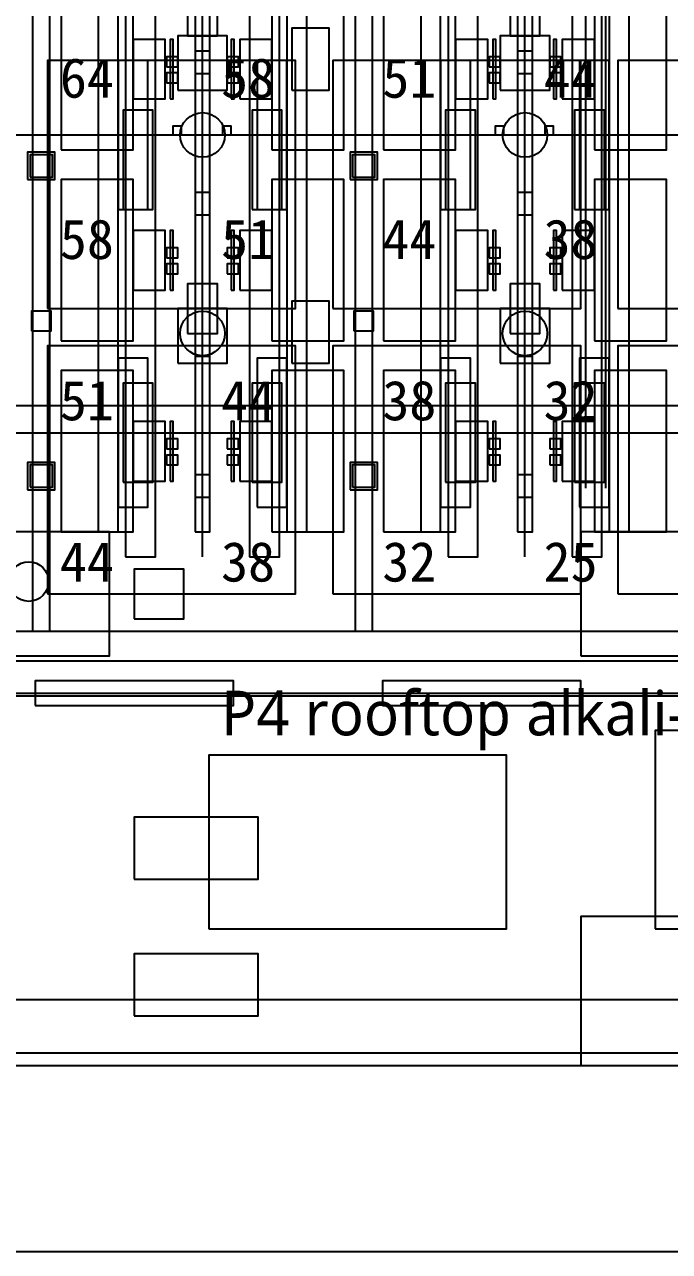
# Model space of a CAD drawing. Header units: metres. Extents: x -1640 to 1560, y -268 to 2338.
# Drawn here: x 74.58 to 100.58, y 862 to 911.45 of the extents above; entities that cross this region are included whole.
import ezdxf

# ---------------------------------------------------------------- set-up
doc = ezdxf.new("R2010")
doc.units = ezdxf.units.M
for name, color, linetype in [('1F_CDS', 5, 'Continuous'), ('1F_CHL', 4, 'Continuous'), ('1F_EHS_GAS_DETECTOR', 6, 'Continuous'), ('1F_EHS_SAFETY_SHOWER_EYEWASH_CONCEPT', 3, 'Continuous'), ('1F_PUMP', 2, 'Continuous'), ('1F_SCR', 3, 'Continuous'), ('1F_STRUCT_COLUMN', 8, 'Continuous'), ('1F_ZONE', 3, 'Continuous'), ('2F_CSF_LATERAL_RACK_CONCEPT', 9, 'Continuous'), ('2F_EHS_GAS_DETECTOR', 6, 'Continuous'), ('2F_RFG', 5, 'Continuous'), ('2F_STRUCT_COLUMN', 8, 'Continuous'), ('2F_VMB', 6, 'Continuous'), ('2F_ZONE', 3, 'Continuous'), ('3F_CLEANROOM_OVERHEAD_PIPE_DUCT_CONCEPT', 9, 'Continuous'), ('3F_CVD', 3, 'Continuous'), ('3F_EHS_EGRESS_DIST_M', 2, 'Continuous'), ('3F_FOUP', 5, 'Continuous'), ('3F_OHT', 9, 'Continuous'), ('3F_OHTV', 1, 'Continuous'), ('3F_STRUCT_COLUMN', 8, 'Continuous'), ('3F_TBAR', 6, 'Continuous'), ('3F_ZONE', 3, 'Continuous'), ('4F_DCC', 3, 'Continuous'), ('4F_FFU', 1, 'Continuous'), ('4F_MAU', 2, 'Continuous'), ('4F_STRUCT_PLENUM_TRUSS_CONCEPT', 9, 'Continuous'), ('4F_ZONE', 3, 'Continuous'), ('5F_CDS', 5, 'Continuous'), ('5F_CHL', 4, 'Continuous'), ('5F_EHS_GAS_DETECTOR', 6, 'Continuous'), ('5F_EHS_SAFETY_SHOWER_EYEWASH_CONCEPT', 3, 'Continuous'), ('5F_PUMP', 2, 'Continuous'), ('5F_SCR', 3, 'Continuous'), ('5F_STRUCT_COLUMN', 8, 'Continuous'), ('5F_ZONE', 3, 'Continuous'), ('6F_CSF_LATERAL_RACK_CONCEPT', 9, 'Continuous'), ('6F_EHS_GAS_DETECTOR', 6, 'Continuous'), ('6F_RFG', 5, 'Continuous'), ('6F_STRUCT_COLUMN', 8, 'Continuous'), ('6F_VMB', 6, 'Continuous'), ('6F_ZONE', 3, 'Continuous'), ('7F_CLEANROOM_OVERHEAD_PIPE_DUCT_CONCEPT', 9, 'Continuous'), ('7F_CVD', 3, 'Continuous'), ('7F_EHS_EGRESS_DIST_M', 2, 'Continuous'), ('7F_FOUP', 5, 'Continuous'), ('7F_OHT', 9, 'Continuous'), ('7F_OHTV', 1, 'Continuous'), ('7F_STRUCT_COLUMN', 8, 'Continuous'), ('7F_TBAR', 6, 'Continuous'), ('7F_ZONE', 3, 'Continuous'), ('8F_DCC', 3, 'Continuous'), ('8F_FFU', 1, 'Continuous'), ('8F_MAU', 2, 'Continuous'), ('8F_STRUCT_PLENUM_TRUSS_CONCEPT', 9, 'Continuous'), ('8F_ZONE', 3, 'Continuous'), ('EHS_GAS_SUPPLY', 3, 'Continuous'), ('EHS_PROCESS_EXHAUST', 1, 'Continuous'), ('EHS_TREATED_EXHAUST', 30, 'Continuous'), ('OUTLINE', 7, 'Continuous'), ('RF_RSC', 4, 'Continuous'), ('RF_STACK', 2, 'Continuous'), ('UTIL_CHEM_CONCEPT', 6, 'Continuous'), ('UTIL_CHW.R_CONCEPT', 2, 'Continuous'), ('UTIL_CHW.S_CONCEPT', 1, 'Continuous'), ('UTIL_EXH.ACID_CONCEPT', 4, 'Continuous'), ('UTIL_EXH.ALK_CONCEPT', 5, 'Continuous'), ('UTIL_GAS.SPEC_CONCEPT', 3, 'Continuous'), ('UTIL_PCW.R_CONCEPT', 1, 'Continuous'), ('UTIL_PCW.S_CONCEPT', 6, 'Continuous'), ('UTIL_PLANT', 2, 'Continuous'), ('UTIL_TEXT', 7, 'Continuous'), ('UTIL_UPW.R_CONCEPT', 2, 'Continuous'), ('UTIL_UPW.S_CONCEPT', 1, 'Continuous')]:
    doc.layers.add(name, color=color, linetype=linetype)
doc.styles.add('KO', font='malgun.ttf')

msp = doc.modelspace()

# ---------------------------------------------------------------- linework, layer by layer
at = {"layer": '1F_CDS'}
for points in [[(79, 877), (84, 877), (84, 879.5), (79, 879.5)], [(79, 871.5), (84, 871.5), (84, 874), (79, 874)]]:
    msp.add_lwpolyline(points, close=True, dxfattribs=at)
at = {"layer": '1F_CHL'}
for points in [[(85.35, 908.8), (86.85, 908.8), (86.85, 911.3), (85.35, 911.3)], [(85.35, 897.8), (86.85, 897.8), (86.85, 900.3), (85.35, 900.3)]]:
    msp.add_lwpolyline(points, close=True, dxfattribs=at)
at = {"layer": '1F_EHS_GAS_DETECTOR'}
for centre in [(81.75, 899), (94.75, 899)]:
    msp.add_circle(centre, 0.9, dxfattribs=at)
at = {"layer": '1F_EHS_SAFETY_SHOWER_EYEWASH_CONCEPT'}
msp.add_circle((74.75, 889), 0.8, dxfattribs=at)
at = {"layer": '1F_PUMP'}
for points in [[(78.55, 904), (79.75, 904), (79.75, 908), (78.55, 908)], [(83.75, 904), (84.95, 904), (84.95, 908), (83.75, 908)], [(91.55, 904), (92.75, 904), (92.75, 908), (91.55, 908)], [(96.75, 904), (97.95, 904), (97.95, 908), (96.75, 908)], [(78.55, 893), (79.75, 893), (79.75, 897), (78.55, 897)], [(83.75, 893), (84.95, 893), (84.95, 897), (83.75, 897)], [(91.55, 893), (92.75, 893), (92.75, 897), (91.55, 897)], [(96.75, 893), (97.95, 893), (97.95, 897), (96.75, 897)]]:
    msp.add_lwpolyline(points, close=True, dxfattribs=at)
at = {"layer": '1F_SCR'}
for points in [[(80.75, 908.8), (82.75, 908.8), (82.75, 911), (80.75, 911)], [(93.75, 908.8), (95.75, 908.8), (95.75, 911), (93.75, 911)], [(80.75, 897.8), (82.75, 897.8), (82.75, 900), (80.75, 900)], [(93.75, 897.8), (95.75, 897.8), (95.75, 900), (93.75, 900)]]:
    msp.add_lwpolyline(points, close=True, dxfattribs=at)
at = {"layer": '1F_STRUCT_COLUMN'}
for points in [[(74.7, 905.2), (75.8, 905.2), (75.8, 906.3), (74.7, 906.3)], [(87.7, 905.2), (88.8, 905.2), (88.8, 906.3), (87.7, 906.3)], [(74.7, 892.7), (75.8, 892.7), (75.8, 893.8), (74.7, 893.8)], [(87.7, 892.7), (88.8, 892.7), (88.8, 893.8), (87.7, 893.8)]]:
    msp.add_lwpolyline(points, close=True, dxfattribs=at)
at = {"layer": '1F_ZONE'}
msp.add_lwpolyline([(16.5, 887), (290, 887), (290, 1045), (16.5, 1045)], close=True, dxfattribs=at)
at = {"layer": '2F_CSF_LATERAL_RACK_CONCEPT'}
for points in [[(77.55, 891), (78.35, 891), (78.35, 1041), (77.55, 1041)], [(85.15, 891), (85.95, 891), (85.95, 1041), (85.15, 1041)], [(90.55, 891), (91.35, 891), (91.35, 1041), (90.55, 1041)], [(98.15, 891), (98.95, 891), (98.95, 1041), (98.15, 1041)]]:
    msp.add_lwpolyline(points, close=True, dxfattribs=at)
at = {"layer": '2F_EHS_GAS_DETECTOR'}
for centre in [(81.75, 907), (94.75, 907)]:
    msp.add_circle(centre, 0.9, dxfattribs=at)
at = {"layer": '2F_RFG'}
for points in [[(78.35, 904), (79.55, 904), (79.55, 910), (78.35, 910)], [(83.95, 904), (85.15, 904), (85.15, 910), (83.95, 910)], [(91.35, 904), (92.55, 904), (92.55, 910), (91.35, 910)], [(96.95, 904), (98.15, 904), (98.15, 910), (96.95, 910)], [(78.35, 892), (79.55, 892), (79.55, 898), (78.35, 898)], [(83.95, 892), (85.15, 892), (85.15, 898), (83.95, 898)], [(91.35, 892), (92.55, 892), (92.55, 898), (91.35, 898)], [(96.95, 892), (98.15, 892), (98.15, 898), (96.95, 898)]]:
    msp.add_lwpolyline(points, close=True, dxfattribs=at)
at = {"layer": '2F_STRUCT_COLUMN'}
for points in [[(74.8, 905.3), (75.7, 905.3), (75.7, 906.2), (74.8, 906.2)], [(87.8, 905.3), (88.7, 905.3), (88.7, 906.2), (87.8, 906.2)], [(74.8, 892.8), (75.7, 892.8), (75.7, 893.7), (74.8, 893.7)], [(87.8, 892.8), (88.7, 892.8), (88.7, 893.7), (87.8, 893.7)]]:
    msp.add_lwpolyline(points, close=True, dxfattribs=at)
at = {"layer": '2F_VMB'}
for points in [[(81.15, 911), (82.35, 911), (82.35, 913), (81.15, 913)], [(94.15, 911), (95.35, 911), (95.35, 913), (94.15, 913)], [(81.15, 899), (82.35, 899), (82.35, 901), (81.15, 901)], [(94.15, 899), (95.35, 899), (95.35, 901), (94.15, 901)]]:
    msp.add_lwpolyline(points, close=True, dxfattribs=at)
at = {"layer": '2F_ZONE'}
msp.add_lwpolyline([(16.5, 887), (290, 887), (290, 1045), (16.5, 1045)], close=True, dxfattribs=at)
at = {"layer": '3F_CLEANROOM_OVERHEAD_PIPE_DUCT_CONCEPT'}
for points in [[(78.65, 890), (79.85, 890), (79.85, 1042), (78.65, 1042)], [(83.65, 890), (84.85, 890), (84.85, 1042), (83.65, 1042)], [(91.65, 890), (92.85, 890), (92.85, 1042), (91.65, 1042)], [(96.65, 890), (97.85, 890), (97.85, 1042), (96.65, 1042)]]:
    msp.add_lwpolyline(points, close=True, dxfattribs=at)
at = {"layer": '3F_CVD'}
for points in [[(76.05, 906.4), (78.95, 906.4), (78.95, 912.9), (76.05, 912.9)], [(84.55, 906.4), (87.45, 906.4), (87.45, 912.9), (84.55, 912.9)], [(89.05, 906.4), (91.95, 906.4), (91.95, 912.9), (89.05, 912.9)], [(97.55, 906.4), (100.45, 906.4), (100.45, 912.9), (97.55, 912.9)], [(78.95, 908.45), (80.25, 908.45), (80.25, 910.85), (78.95, 910.85)], [(83.25, 908.45), (84.55, 908.45), (84.55, 910.85), (83.25, 910.85)], [(91.95, 908.45), (93.25, 908.45), (93.25, 910.85), (91.95, 910.85)], [(96.25, 908.45), (97.55, 908.45), (97.55, 910.85), (96.25, 910.85)], [(76.05, 898.7), (78.95, 898.7), (78.95, 905.2), (76.05, 905.2)], [(84.55, 898.7), (87.45, 898.7), (87.45, 905.2), (84.55, 905.2)], [(89.05, 898.7), (91.95, 898.7), (91.95, 905.2), (89.05, 905.2)], [(97.55, 898.7), (100.45, 898.7), (100.45, 905.2), (97.55, 905.2)], [(78.95, 900.75), (80.25, 900.75), (80.25, 903.15), (78.95, 903.15)], [(83.25, 900.75), (84.55, 900.75), (84.55, 903.15), (83.25, 903.15)], [(91.95, 900.75), (93.25, 900.75), (93.25, 903.15), (91.95, 903.15)], [(96.25, 900.75), (97.55, 900.75), (97.55, 903.15), (96.25, 903.15)], [(76.05, 891), (78.95, 891), (78.95, 897.5), (76.05, 897.5)], [(84.55, 891), (87.45, 891), (87.45, 897.5), (84.55, 897.5)], [(89.05, 891), (91.95, 891), (91.95, 897.5), (89.05, 897.5)], [(97.55, 891), (100.45, 891), (100.45, 897.5), (97.55, 897.5)], [(78.95, 893.05), (80.25, 893.05), (80.25, 895.45), (78.95, 895.45)], [(83.25, 893.05), (84.55, 893.05), (84.55, 895.45), (83.25, 895.45)], [(91.95, 893.05), (93.25, 893.05), (93.25, 895.45), (91.95, 895.45)], [(96.25, 893.05), (97.55, 893.05), (97.55, 895.45), (96.25, 895.45)]]:
    msp.add_lwpolyline(points, close=True, dxfattribs=at)
at = {"layer": '3F_FOUP'}
for points in [[(80.3, 909.75), (80.75, 909.75), (80.75, 910.15), (80.3, 910.15)], [(82.75, 909.75), (83.2, 909.75), (83.2, 910.15), (82.75, 910.15)], [(93.3, 909.75), (93.75, 909.75), (93.75, 910.15), (93.3, 910.15)], [(95.75, 909.75), (96.2, 909.75), (96.2, 910.15), (95.75, 910.15)], [(80.3, 909.1), (80.75, 909.1), (80.75, 909.5), (80.3, 909.5)], [(82.75, 909.1), (83.2, 909.1), (83.2, 909.5), (82.75, 909.5)], [(93.3, 909.1), (93.75, 909.1), (93.75, 909.5), (93.3, 909.5)], [(95.75, 909.1), (96.2, 909.1), (96.2, 909.5), (95.75, 909.5)], [(80.3, 902.05), (80.75, 902.05), (80.75, 902.45), (80.3, 902.45)], [(82.75, 902.05), (83.2, 902.05), (83.2, 902.45), (82.75, 902.45)], [(93.3, 902.05), (93.75, 902.05), (93.75, 902.45), (93.3, 902.45)], [(95.75, 902.05), (96.2, 902.05), (96.2, 902.45), (95.75, 902.45)], [(80.3, 901.4), (80.75, 901.4), (80.75, 901.8), (80.3, 901.8)], [(82.75, 901.4), (83.2, 901.4), (83.2, 901.8), (82.75, 901.8)], [(93.3, 901.4), (93.75, 901.4), (93.75, 901.8), (93.3, 901.8)], [(95.75, 901.4), (96.2, 901.4), (96.2, 901.8), (95.75, 901.8)], [(80.3, 894.35), (80.75, 894.35), (80.75, 894.75), (80.3, 894.75)], [(82.75, 894.35), (83.2, 894.35), (83.2, 894.75), (82.75, 894.75)], [(93.3, 894.35), (93.75, 894.35), (93.75, 894.75), (93.3, 894.75)], [(95.75, 894.35), (96.2, 894.35), (96.2, 894.75), (95.75, 894.75)], [(80.3, 893.7), (80.75, 893.7), (80.75, 894.1), (80.3, 894.1)], [(82.75, 893.7), (83.2, 893.7), (83.2, 894.1), (82.75, 894.1)], [(93.3, 893.7), (93.75, 893.7), (93.75, 894.1), (93.3, 894.1)], [(95.75, 893.7), (96.2, 893.7), (96.2, 894.1), (95.75, 894.1)]]:
    msp.add_lwpolyline(points, close=True, dxfattribs=at)
at = {"layer": '3F_OHT'}
for p, q in [((81.75, 890), (81.75, 962)), ((94.75, 890), (94.75, 962))]:
    msp.add_line(p, q, dxfattribs=at)
at = {"layer": '3F_OHTV'}
for points in [[(81.45, 909.48), (82.05, 909.48), (82.05, 910.38), (81.45, 910.38)], [(94.45, 909.48), (95.05, 909.48), (95.05, 910.38), (94.45, 910.38)], [(81.45, 903.78), (82.05, 903.78), (82.05, 904.68), (81.45, 904.68)], [(94.45, 903.78), (95.05, 903.78), (95.05, 904.68), (94.45, 904.68)], [(81.45, 898.09), (82.05, 898.09), (82.05, 898.99), (81.45, 898.99)], [(94.45, 898.09), (95.05, 898.09), (95.05, 898.99), (94.45, 898.99)], [(81.45, 892.4), (82.05, 892.4), (82.05, 893.3), (81.45, 893.3)], [(94.45, 892.4), (95.05, 892.4), (95.05, 893.3), (94.45, 893.3)]]:
    msp.add_lwpolyline(points, close=True, dxfattribs=at)
at = {"layer": '3F_STRUCT_COLUMN'}
for points in [[(74.85, 899.1), (75.65, 899.1), (75.65, 899.9), (74.85, 899.9)], [(87.85, 899.1), (88.65, 899.1), (88.65, 899.9), (87.85, 899.9)]]:
    msp.add_lwpolyline(points, close=True, dxfattribs=at)
at = {"layer": '3F_TBAR'}
for points in [[(80.45, 908.45), (80.57, 908.45), (80.57, 910.85), (80.45, 910.85)], [(82.9, 908.45), (83.02, 908.45), (83.02, 910.85), (82.9, 910.85)], [(93.45, 908.45), (93.57, 908.45), (93.57, 910.85), (93.45, 910.85)], [(95.9, 908.45), (96.02, 908.45), (96.02, 910.85), (95.9, 910.85)], [(80.45, 900.75), (80.57, 900.75), (80.57, 903.15), (80.45, 903.15)], [(82.9, 900.75), (83.02, 900.75), (83.02, 903.15), (82.9, 903.15)], [(93.45, 900.75), (93.57, 900.75), (93.57, 903.15), (93.45, 903.15)], [(95.9, 900.75), (96.02, 900.75), (96.02, 903.15), (95.9, 903.15)], [(80.45, 893.05), (80.57, 893.05), (80.57, 895.45), (80.45, 895.45)], [(82.9, 893.05), (83.02, 893.05), (83.02, 895.45), (82.9, 895.45)], [(93.45, 893.05), (93.57, 893.05), (93.57, 895.45), (93.45, 895.45)], [(95.9, 893.05), (96.02, 893.05), (96.02, 895.45), (95.9, 895.45)]]:
    msp.add_lwpolyline(points, close=True, dxfattribs=at)
at = {"layer": '3F_ZONE'}
msp.add_lwpolyline([(16.5, 887), (290, 887), (290, 1045), (16.5, 1045)], close=True, dxfattribs=at)
at = {"layer": '4F_DCC'}
for points in [[(75, 884), (83, 884), (83, 885), (75, 885)], [(89, 884), (97, 884), (97, 885), (89, 885)]]:
    msp.add_lwpolyline(points, close=True, dxfattribs=at)
at = {"layer": '4F_FFU'}
for points in [[(75.5, 900), (85.5, 900), (85.5, 910), (75.5, 910)], [(87, 900), (97, 900), (97, 910), (87, 910)], [(98.5, 900), (108.5, 900), (108.5, 910), (98.5, 910)], [(75.5, 888.5), (85.5, 888.5), (85.5, 898.5), (75.5, 898.5)], [(87, 888.5), (97, 888.5), (97, 898.5), (87, 898.5)], [(98.5, 888.5), (108.5, 888.5), (108.5, 898.5), (98.5, 898.5)]]:
    msp.add_lwpolyline(points, close=True, dxfattribs=at)
at = {"layer": '4F_MAU'}
msp.add_lwpolyline([(97, 869.5), (111, 869.5), (111, 875.5), (97, 875.5)], close=True, dxfattribs=at)
at = {"layer": '4F_STRUCT_PLENUM_TRUSS_CONCEPT'}
for points in [[(74.9, 887), (75.6, 887), (75.6, 1045), (74.9, 1045)], [(87.9, 887), (88.6, 887), (88.6, 1045), (87.9, 1045)]]:
    msp.add_lwpolyline(points, close=True, dxfattribs=at)
at = {"layer": '4F_ZONE'}
msp.add_lwpolyline([(16.5, 887), (290, 887), (290, 1045), (16.5, 1045)], close=True, dxfattribs=at)
at = {"layer": '5F_CDS'}
for points in [[(79, 877), (84, 877), (84, 879.5), (79, 879.5)], [(79, 871.5), (84, 871.5), (84, 874), (79, 874)]]:
    msp.add_lwpolyline(points, close=True, dxfattribs=at)
at = {"layer": '5F_CHL'}
for points in [[(85.35, 908.8), (86.85, 908.8), (86.85, 911.3), (85.35, 911.3)], [(85.35, 897.8), (86.85, 897.8), (86.85, 900.3), (85.35, 900.3)]]:
    msp.add_lwpolyline(points, close=True, dxfattribs=at)
at = {"layer": '5F_EHS_GAS_DETECTOR'}
for centre in [(81.75, 899), (94.75, 899)]:
    msp.add_circle(centre, 0.9, dxfattribs=at)
at = {"layer": '5F_EHS_SAFETY_SHOWER_EYEWASH_CONCEPT'}
msp.add_circle((74.75, 889), 0.8, dxfattribs=at)
at = {"layer": '5F_PUMP'}
for points in [[(78.55, 904), (79.75, 904), (79.75, 908), (78.55, 908)], [(83.75, 904), (84.95, 904), (84.95, 908), (83.75, 908)], [(91.55, 904), (92.75, 904), (92.75, 908), (91.55, 908)], [(96.75, 904), (97.95, 904), (97.95, 908), (96.75, 908)], [(78.55, 893), (79.75, 893), (79.75, 897), (78.55, 897)], [(83.75, 893), (84.95, 893), (84.95, 897), (83.75, 897)], [(91.55, 893), (92.75, 893), (92.75, 897), (91.55, 897)], [(96.75, 893), (97.95, 893), (97.95, 897), (96.75, 897)]]:
    msp.add_lwpolyline(points, close=True, dxfattribs=at)
at = {"layer": '5F_SCR'}
for points in [[(80.75, 908.8), (82.75, 908.8), (82.75, 911), (80.75, 911)], [(93.75, 908.8), (95.75, 908.8), (95.75, 911), (93.75, 911)], [(80.75, 897.8), (82.75, 897.8), (82.75, 900), (80.75, 900)], [(93.75, 897.8), (95.75, 897.8), (95.75, 900), (93.75, 900)]]:
    msp.add_lwpolyline(points, close=True, dxfattribs=at)
at = {"layer": '5F_STRUCT_COLUMN'}
for points in [[(74.7, 905.2), (75.8, 905.2), (75.8, 906.3), (74.7, 906.3)], [(87.7, 905.2), (88.8, 905.2), (88.8, 906.3), (87.7, 906.3)], [(74.7, 892.7), (75.8, 892.7), (75.8, 893.8), (74.7, 893.8)], [(87.7, 892.7), (88.8, 892.7), (88.8, 893.8), (87.7, 893.8)]]:
    msp.add_lwpolyline(points, close=True, dxfattribs=at)
at = {"layer": '5F_ZONE'}
msp.add_lwpolyline([(16.5, 887), (290, 887), (290, 1045), (16.5, 1045)], close=True, dxfattribs=at)
at = {"layer": '6F_CSF_LATERAL_RACK_CONCEPT'}
for points in [[(77.55, 891), (78.35, 891), (78.35, 1041), (77.55, 1041)], [(85.15, 891), (85.95, 891), (85.95, 1041), (85.15, 1041)], [(90.55, 891), (91.35, 891), (91.35, 1041), (90.55, 1041)], [(98.15, 891), (98.95, 891), (98.95, 1041), (98.15, 1041)]]:
    msp.add_lwpolyline(points, close=True, dxfattribs=at)
at = {"layer": '6F_EHS_GAS_DETECTOR'}
for centre in [(81.75, 907), (94.75, 907)]:
    msp.add_circle(centre, 0.9, dxfattribs=at)
at = {"layer": '6F_RFG'}
for points in [[(78.35, 904), (79.55, 904), (79.55, 910), (78.35, 910)], [(83.95, 904), (85.15, 904), (85.15, 910), (83.95, 910)], [(91.35, 904), (92.55, 904), (92.55, 910), (91.35, 910)], [(96.95, 904), (98.15, 904), (98.15, 910), (96.95, 910)], [(78.35, 892), (79.55, 892), (79.55, 898), (78.35, 898)], [(83.95, 892), (85.15, 892), (85.15, 898), (83.95, 898)], [(91.35, 892), (92.55, 892), (92.55, 898), (91.35, 898)], [(96.95, 892), (98.15, 892), (98.15, 898), (96.95, 898)]]:
    msp.add_lwpolyline(points, close=True, dxfattribs=at)
at = {"layer": '6F_STRUCT_COLUMN'}
for points in [[(74.8, 905.3), (75.7, 905.3), (75.7, 906.2), (74.8, 906.2)], [(87.8, 905.3), (88.7, 905.3), (88.7, 906.2), (87.8, 906.2)], [(74.8, 892.8), (75.7, 892.8), (75.7, 893.7), (74.8, 893.7)], [(87.8, 892.8), (88.7, 892.8), (88.7, 893.7), (87.8, 893.7)]]:
    msp.add_lwpolyline(points, close=True, dxfattribs=at)
at = {"layer": '6F_VMB'}
for points in [[(81.15, 911), (82.35, 911), (82.35, 913), (81.15, 913)], [(94.15, 911), (95.35, 911), (95.35, 913), (94.15, 913)], [(81.15, 899), (82.35, 899), (82.35, 901), (81.15, 901)], [(94.15, 899), (95.35, 899), (95.35, 901), (94.15, 901)]]:
    msp.add_lwpolyline(points, close=True, dxfattribs=at)
at = {"layer": '6F_ZONE'}
msp.add_lwpolyline([(16.5, 887), (290, 887), (290, 1045), (16.5, 1045)], close=True, dxfattribs=at)
at = {"layer": '7F_CLEANROOM_OVERHEAD_PIPE_DUCT_CONCEPT'}
for points in [[(78.65, 890), (79.85, 890), (79.85, 1042), (78.65, 1042)], [(83.65, 890), (84.85, 890), (84.85, 1042), (83.65, 1042)], [(91.65, 890), (92.85, 890), (92.85, 1042), (91.65, 1042)], [(96.65, 890), (97.85, 890), (97.85, 1042), (96.65, 1042)]]:
    msp.add_lwpolyline(points, close=True, dxfattribs=at)
at = {"layer": '7F_CVD'}
for points in [[(76.05, 906.4), (78.95, 906.4), (78.95, 912.9), (76.05, 912.9)], [(84.55, 906.4), (87.45, 906.4), (87.45, 912.9), (84.55, 912.9)], [(89.05, 906.4), (91.95, 906.4), (91.95, 912.9), (89.05, 912.9)], [(97.55, 906.4), (100.45, 906.4), (100.45, 912.9), (97.55, 912.9)], [(78.95, 908.45), (80.25, 908.45), (80.25, 910.85), (78.95, 910.85)], [(83.25, 908.45), (84.55, 908.45), (84.55, 910.85), (83.25, 910.85)], [(91.95, 908.45), (93.25, 908.45), (93.25, 910.85), (91.95, 910.85)], [(96.25, 908.45), (97.55, 908.45), (97.55, 910.85), (96.25, 910.85)], [(76.05, 898.7), (78.95, 898.7), (78.95, 905.2), (76.05, 905.2)], [(84.55, 898.7), (87.45, 898.7), (87.45, 905.2), (84.55, 905.2)], [(89.05, 898.7), (91.95, 898.7), (91.95, 905.2), (89.05, 905.2)], [(97.55, 898.7), (100.45, 898.7), (100.45, 905.2), (97.55, 905.2)], [(78.95, 900.75), (80.25, 900.75), (80.25, 903.15), (78.95, 903.15)], [(83.25, 900.75), (84.55, 900.75), (84.55, 903.15), (83.25, 903.15)], [(91.95, 900.75), (93.25, 900.75), (93.25, 903.15), (91.95, 903.15)], [(96.25, 900.75), (97.55, 900.75), (97.55, 903.15), (96.25, 903.15)], [(76.05, 891), (78.95, 891), (78.95, 897.5), (76.05, 897.5)], [(84.55, 891), (87.45, 891), (87.45, 897.5), (84.55, 897.5)], [(89.05, 891), (91.95, 891), (91.95, 897.5), (89.05, 897.5)], [(97.55, 891), (100.45, 891), (100.45, 897.5), (97.55, 897.5)], [(78.95, 893.05), (80.25, 893.05), (80.25, 895.45), (78.95, 895.45)], [(83.25, 893.05), (84.55, 893.05), (84.55, 895.45), (83.25, 895.45)], [(91.95, 893.05), (93.25, 893.05), (93.25, 895.45), (91.95, 895.45)], [(96.25, 893.05), (97.55, 893.05), (97.55, 895.45), (96.25, 895.45)]]:
    msp.add_lwpolyline(points, close=True, dxfattribs=at)
at = {"layer": '7F_FOUP'}
for points in [[(80.3, 909.75), (80.75, 909.75), (80.75, 910.15), (80.3, 910.15)], [(82.75, 909.75), (83.2, 909.75), (83.2, 910.15), (82.75, 910.15)], [(93.3, 909.75), (93.75, 909.75), (93.75, 910.15), (93.3, 910.15)], [(95.75, 909.75), (96.2, 909.75), (96.2, 910.15), (95.75, 910.15)], [(80.3, 909.1), (80.75, 909.1), (80.75, 909.5), (80.3, 909.5)], [(82.75, 909.1), (83.2, 909.1), (83.2, 909.5), (82.75, 909.5)], [(93.3, 909.1), (93.75, 909.1), (93.75, 909.5), (93.3, 909.5)], [(95.75, 909.1), (96.2, 909.1), (96.2, 909.5), (95.75, 909.5)], [(80.3, 902.05), (80.75, 902.05), (80.75, 902.45), (80.3, 902.45)], [(82.75, 902.05), (83.2, 902.05), (83.2, 902.45), (82.75, 902.45)], [(93.3, 902.05), (93.75, 902.05), (93.75, 902.45), (93.3, 902.45)], [(95.75, 902.05), (96.2, 902.05), (96.2, 902.45), (95.75, 902.45)], [(80.3, 901.4), (80.75, 901.4), (80.75, 901.8), (80.3, 901.8)], [(82.75, 901.4), (83.2, 901.4), (83.2, 901.8), (82.75, 901.8)], [(93.3, 901.4), (93.75, 901.4), (93.75, 901.8), (93.3, 901.8)], [(95.75, 901.4), (96.2, 901.4), (96.2, 901.8), (95.75, 901.8)], [(80.3, 894.35), (80.75, 894.35), (80.75, 894.75), (80.3, 894.75)], [(82.75, 894.35), (83.2, 894.35), (83.2, 894.75), (82.75, 894.75)], [(93.3, 894.35), (93.75, 894.35), (93.75, 894.75), (93.3, 894.75)], [(95.75, 894.35), (96.2, 894.35), (96.2, 894.75), (95.75, 894.75)], [(80.3, 893.7), (80.75, 893.7), (80.75, 894.1), (80.3, 894.1)], [(82.75, 893.7), (83.2, 893.7), (83.2, 894.1), (82.75, 894.1)], [(93.3, 893.7), (93.75, 893.7), (93.75, 894.1), (93.3, 894.1)], [(95.75, 893.7), (96.2, 893.7), (96.2, 894.1), (95.75, 894.1)]]:
    msp.add_lwpolyline(points, close=True, dxfattribs=at)
at = {"layer": '7F_OHT'}
for p, q in [((81.75, 890), (81.75, 962)), ((94.75, 890), (94.75, 962))]:
    msp.add_line(p, q, dxfattribs=at)
at = {"layer": '7F_OHTV'}
for points in [[(81.45, 909.48), (82.05, 909.48), (82.05, 910.38), (81.45, 910.38)], [(94.45, 909.48), (95.05, 909.48), (95.05, 910.38), (94.45, 910.38)], [(81.45, 903.78), (82.05, 903.78), (82.05, 904.68), (81.45, 904.68)], [(94.45, 903.78), (95.05, 903.78), (95.05, 904.68), (94.45, 904.68)], [(81.45, 898.09), (82.05, 898.09), (82.05, 898.99), (81.45, 898.99)], [(94.45, 898.09), (95.05, 898.09), (95.05, 898.99), (94.45, 898.99)], [(81.45, 892.4), (82.05, 892.4), (82.05, 893.3), (81.45, 893.3)], [(94.45, 892.4), (95.05, 892.4), (95.05, 893.3), (94.45, 893.3)]]:
    msp.add_lwpolyline(points, close=True, dxfattribs=at)
at = {"layer": '7F_STRUCT_COLUMN'}
for points in [[(74.85, 899.1), (75.65, 899.1), (75.65, 899.9), (74.85, 899.9)], [(87.85, 899.1), (88.65, 899.1), (88.65, 899.9), (87.85, 899.9)]]:
    msp.add_lwpolyline(points, close=True, dxfattribs=at)
at = {"layer": '7F_TBAR'}
for points in [[(80.45, 908.45), (80.57, 908.45), (80.57, 910.85), (80.45, 910.85)], [(82.9, 908.45), (83.02, 908.45), (83.02, 910.85), (82.9, 910.85)], [(93.45, 908.45), (93.57, 908.45), (93.57, 910.85), (93.45, 910.85)], [(95.9, 908.45), (96.02, 908.45), (96.02, 910.85), (95.9, 910.85)], [(80.45, 900.75), (80.57, 900.75), (80.57, 903.15), (80.45, 903.15)], [(82.9, 900.75), (83.02, 900.75), (83.02, 903.15), (82.9, 903.15)], [(93.45, 900.75), (93.57, 900.75), (93.57, 903.15), (93.45, 903.15)], [(95.9, 900.75), (96.02, 900.75), (96.02, 903.15), (95.9, 903.15)], [(80.45, 893.05), (80.57, 893.05), (80.57, 895.45), (80.45, 895.45)], [(82.9, 893.05), (83.02, 893.05), (83.02, 895.45), (82.9, 895.45)], [(93.45, 893.05), (93.57, 893.05), (93.57, 895.45), (93.45, 895.45)], [(95.9, 893.05), (96.02, 893.05), (96.02, 895.45), (95.9, 895.45)]]:
    msp.add_lwpolyline(points, close=True, dxfattribs=at)
at = {"layer": '7F_ZONE'}
msp.add_lwpolyline([(16.5, 887), (290, 887), (290, 1045), (16.5, 1045)], close=True, dxfattribs=at)
at = {"layer": '8F_DCC'}
for points in [[(75, 884), (83, 884), (83, 885), (75, 885)], [(89, 884), (97, 884), (97, 885), (89, 885)]]:
    msp.add_lwpolyline(points, close=True, dxfattribs=at)
at = {"layer": '8F_FFU'}
for points in [[(75.5, 900), (85.5, 900), (85.5, 910), (75.5, 910)], [(87, 900), (97, 900), (97, 910), (87, 910)], [(98.5, 900), (108.5, 900), (108.5, 910), (98.5, 910)], [(75.5, 888.5), (85.5, 888.5), (85.5, 898.5), (75.5, 898.5)], [(87, 888.5), (97, 888.5), (97, 898.5), (87, 898.5)], [(98.5, 888.5), (108.5, 888.5), (108.5, 898.5), (98.5, 898.5)]]:
    msp.add_lwpolyline(points, close=True, dxfattribs=at)
at = {"layer": '8F_MAU'}
msp.add_lwpolyline([(97, 869.5), (111, 869.5), (111, 875.5), (97, 875.5)], close=True, dxfattribs=at)
at = {"layer": '8F_STRUCT_PLENUM_TRUSS_CONCEPT'}
for points in [[(74.9, 887), (75.6, 887), (75.6, 1045), (74.9, 1045)], [(87.9, 887), (88.6, 887), (88.6, 1045), (87.9, 1045)]]:
    msp.add_lwpolyline(points, close=True, dxfattribs=at)
at = {"layer": '8F_ZONE'}
msp.add_lwpolyline([(16.5, 887), (290, 887), (290, 1045), (16.5, 1045)], close=True, dxfattribs=at)
at = {"layer": 'EHS_GAS_SUPPLY'}
for points in [[(82.55, 907), (82.9, 907), (82.9, 907.35), (82.55, 907.35)], [(82.55, 907), (82.9, 907), (82.9, 907.35), (82.55, 907.35)], [(95.55, 907), (95.9, 907), (95.9, 907.35), (95.55, 907.35)], [(95.55, 907), (95.9, 907), (95.9, 907.35), (95.55, 907.35)]]:
    msp.add_lwpolyline(points, close=True, dxfattribs=at)
at = {"layer": 'EHS_PROCESS_EXHAUST'}
for points in [[(80.55, 907), (80.9, 907), (80.9, 907.35), (80.55, 907.35)], [(80.55, 907), (80.9, 907), (80.9, 907.35), (80.55, 907.35)], [(93.55, 907), (93.9, 907), (93.9, 907.35), (93.55, 907.35)], [(93.55, 907), (93.9, 907), (93.9, 907.35), (93.55, 907.35)]]:
    msp.add_lwpolyline(points, close=True, dxfattribs=at)
at = {"layer": 'EHS_TREATED_EXHAUST'}
for points in [[(81.45, 891), (82.05, 891), (82.05, 1053), (81.45, 1053)], [(81.45, 891), (82.05, 891), (82.05, 1053), (81.45, 1053)], [(94.45, 891), (95.05, 891), (95.05, 1053), (94.45, 1053)], [(94.45, 891), (95.05, 891), (95.05, 1053), (94.45, 1053)]]:
    msp.add_lwpolyline(points, close=True, dxfattribs=at)
at = {"layer": 'OUTLINE'}
msp.add_lwpolyline([(-307, 862), (347, 862), (347, 1070), (-307, 1070)], close=True, dxfattribs=at)
at = {"layer": 'RF_RSC'}
for points in [[(71, 886), (78, 886), (78, 891), (71, 891)], [(97, 886), (104, 886), (104, 891), (97, 891)]]:
    msp.add_lwpolyline(points, close=True, dxfattribs=at)
at = {"layer": 'RF_STACK'}
msp.add_lwpolyline([(79, 887.5), (81, 887.5), (81, 889.5), (79, 889.5)], close=True, dxfattribs=at)
at = {"layer": 'UTIL_CHEM_CONCEPT'}
msp.add_line((-273.3, 869.5), (286.3, 869.5), dxfattribs=at)
msp.add_line((-273.3, 869.5), (286.3, 869.5), dxfattribs=at)
at = {"layer": 'UTIL_CHW.R_CONCEPT'}
msp.add_line((-276.2, 885.8), (287.8, 885.8), dxfattribs=at)
msp.add_line((-276.2, 885.8), (287.8, 885.8), dxfattribs=at)
at = {"layer": 'UTIL_CHW.S_CONCEPT'}
msp.add_line((-277.5, 884.5), (286.5, 884.5), dxfattribs=at)
msp.add_line((-277.5, 884.5), (286.5, 884.5), dxfattribs=at)
at = {"layer": 'UTIL_EXH.ACID_CONCEPT'}
for p, q in [((-279.4, 885.8), (288.4, 885.8)), ((-279.4, 885.8), (288.4, 885.8)), ((-267.55, 870), (295.55, 870))]:
    msp.add_line(p, q, dxfattribs=at)
at = {"layer": 'UTIL_EXH.ALK_CONCEPT'}
for p, q in [((-279.4, 884.4), (288.4, 884.4)), ((-279.4, 884.4), (288.4, 884.4)), ((-267.55, 872.16), (295.55, 872.16))]:
    msp.add_line(p, q, dxfattribs=at)
at = {"layer": 'UTIL_GAS.SPEC_CONCEPT'}
msp.add_line((-275.3, 907), (286.3, 907), dxfattribs=at)
msp.add_line((-275.3, 907), (286.3, 907), dxfattribs=at)
at = {"layer": 'UTIL_PCW.R_CONCEPT'}
msp.add_line((98.005, 892.77), (98.005, 1039.22), dxfattribs=at)
msp.add_line((98.005, 892.77), (98.005, 1039.22), dxfattribs=at)
at = {"layer": 'UTIL_PCW.S_CONCEPT'}
msp.add_line((97.205, 892.77), (97.205, 1039.22), dxfattribs=at)
msp.add_line((97.205, 892.77), (97.205, 1039.22), dxfattribs=at)
at = {"layer": 'UTIL_PLANT'}
for points in [[(100, 875), (114, 875), (114, 883), (100, 883)], [(82, 875), (94, 875), (94, 882), (82, 882)]]:
    msp.add_lwpolyline(points, close=True, dxfattribs=at)
at = {"layer": 'UTIL_UPW.R_CONCEPT'}
msp.add_line((-277.3, 896.1), (286.3, 896.1), dxfattribs=at)
msp.add_line((-277.3, 896.1), (286.3, 896.1), dxfattribs=at)
at = {"layer": 'UTIL_UPW.S_CONCEPT'}
msp.add_line((-277.3, 895), (286.3, 895), dxfattribs=at)
msp.add_line((-277.3, 895), (286.3, 895), dxfattribs=at)

# ---------------------------------------------------------------- texts
at = {"layer": '3F_EHS_EGRESS_DIST_M'}
for s, p in [('64', (76, 908.5)), ('58', (82.5, 908.5)), ('51', (89, 908.5)), ('44', (95.5, 908.5)), ('58', (76, 902)), ('51', (82.5, 902)), ('44', (89, 902)), ('38', (95.5, 902)), ('51', (76, 895.5)), ('44', (82.5, 895.5)), ('38', (89, 895.5)), ('32', (95.5, 895.5)), ('44', (76, 889)), ('38', (82.5, 889)), ('32', (89, 889)), ('25', (95.5, 889))]:
    msp.add_text(s, height=1.6, dxfattribs=at).set_placement(p)
at = {"layer": '7F_EHS_EGRESS_DIST_M'}
for s, p in [('64', (76, 908.5)), ('58', (82.5, 908.5)), ('51', (89, 908.5)), ('44', (95.5, 908.5)), ('58', (76, 902)), ('51', (82.5, 902)), ('44', (89, 902)), ('38', (95.5, 902)), ('51', (76, 895.5)), ('44', (82.5, 895.5)), ('38', (89, 895.5)), ('32', (95.5, 895.5)), ('44', (76, 889)), ('38', (82.5, 889)), ('32', (89, 889)), ('25', (95.5, 889))]:
    msp.add_text(s, height=1.6, dxfattribs=at).set_placement(p)
at = {"layer": 'UTIL_TEXT', "style": 'KO'}
msp.add_text('P4 rooftop alkali-only wet scrubber (concept)', height=1.8, dxfattribs=at).set_placement((82.5, 882.8))

doc.saveas('drawing.dxf')
